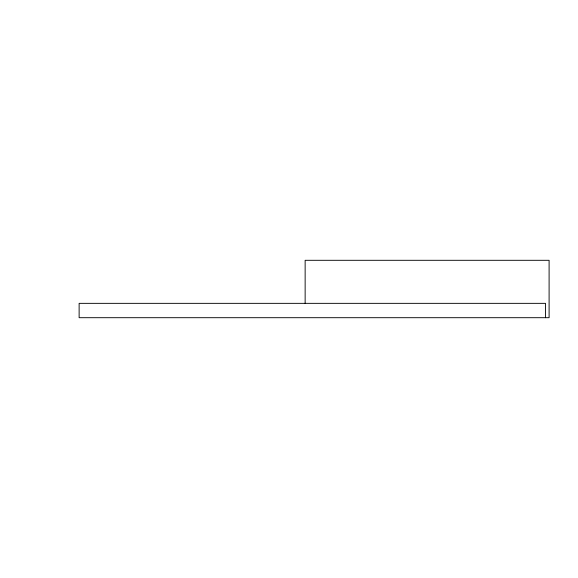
<?xml version="1.0" encoding="UTF-8"?>
<svg xmlns="http://www.w3.org/2000/svg" width="578" height="578" viewBox="0 0 578 578"><rect width="100%" height="100%" fill="white"/><g stroke="black" fill="none" stroke-linecap="round" stroke-linejoin="round"><path stroke-width="0.87" d="M545.509 317.698L545.509 303.349L79.128 303.349L79.128 317.698L549.1 317.698L549.1 260.302L305.141 260.302L305.141 303.349"/></g></svg>
